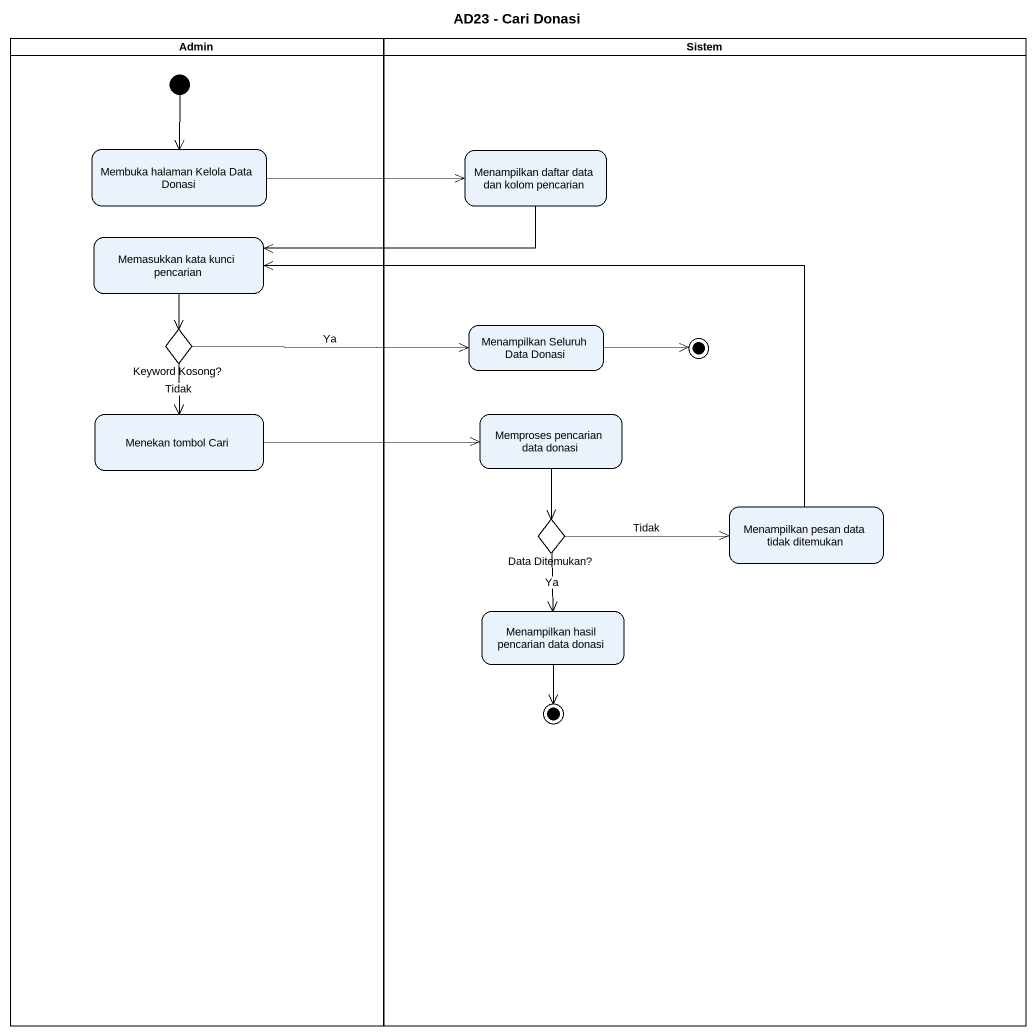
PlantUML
@startuml
title AD23 - Cari Donasi
hide empty description
state Admin <<partition>> {
  state "Membuka halaman Kelola Data Donasi" as Membuka_halaman_Kelola_Data
  state "Memasukkan kata kunci pencarian" as Memasukkan_kata_kunci
  state "Keyword Kosong?" as Keyword_Kosong <<choice>>
  state "Menekan tombol Cari" as Menekan_tombol_Cari
  [*] --> Membuka_halaman_Kelola_Data
}
state Sistem <<partition>> {
  state "Menampilkan daftar data dan kolom pencarian" as Menampilkan_daftar_data_dan
  state "Menampilkan Seluruh Data Donasi" as Menampilkan_Seluruh_Data
  state final1 <<end>>
  state "Memproses pencarian data donasi" as Memproses_pencarian_data
  state "Data Ditemukan?" as Data_Ditemukan <<choice>>
  state "Menampilkan pesan data tidak ditemukan" as Menampilkan_pesan_data
  state "Menampilkan hasil pencarian data donasi" as Menampilkan_hasil_pencarian
  state final2 <<end>>
}
Membuka_halaman_Kelola_Data -right-> Menampilkan_daftar_data_dan
Menampilkan_daftar_data_dan -left-> Memasukkan_kata_kunci
Memasukkan_kata_kunci --> Keyword_Kosong
Keyword_Kosong -right-> Menampilkan_Seluruh_Data : Ya
Keyword_Kosong --> Menekan_tombol_Cari : Tidak
Menampilkan_Seluruh_Data -right-> final1
Menekan_tombol_Cari -right-> Memproses_pencarian_data
Memproses_pencarian_data --> Data_Ditemukan
Data_Ditemukan -right-> Menampilkan_pesan_data : Tidak
Data_Ditemukan --> Menampilkan_hasil_pencarian : Ya
Menampilkan_pesan_data -left-> Memasukkan_kata_kunci
Menampilkan_hasil_pencarian --> final2
@enduml
